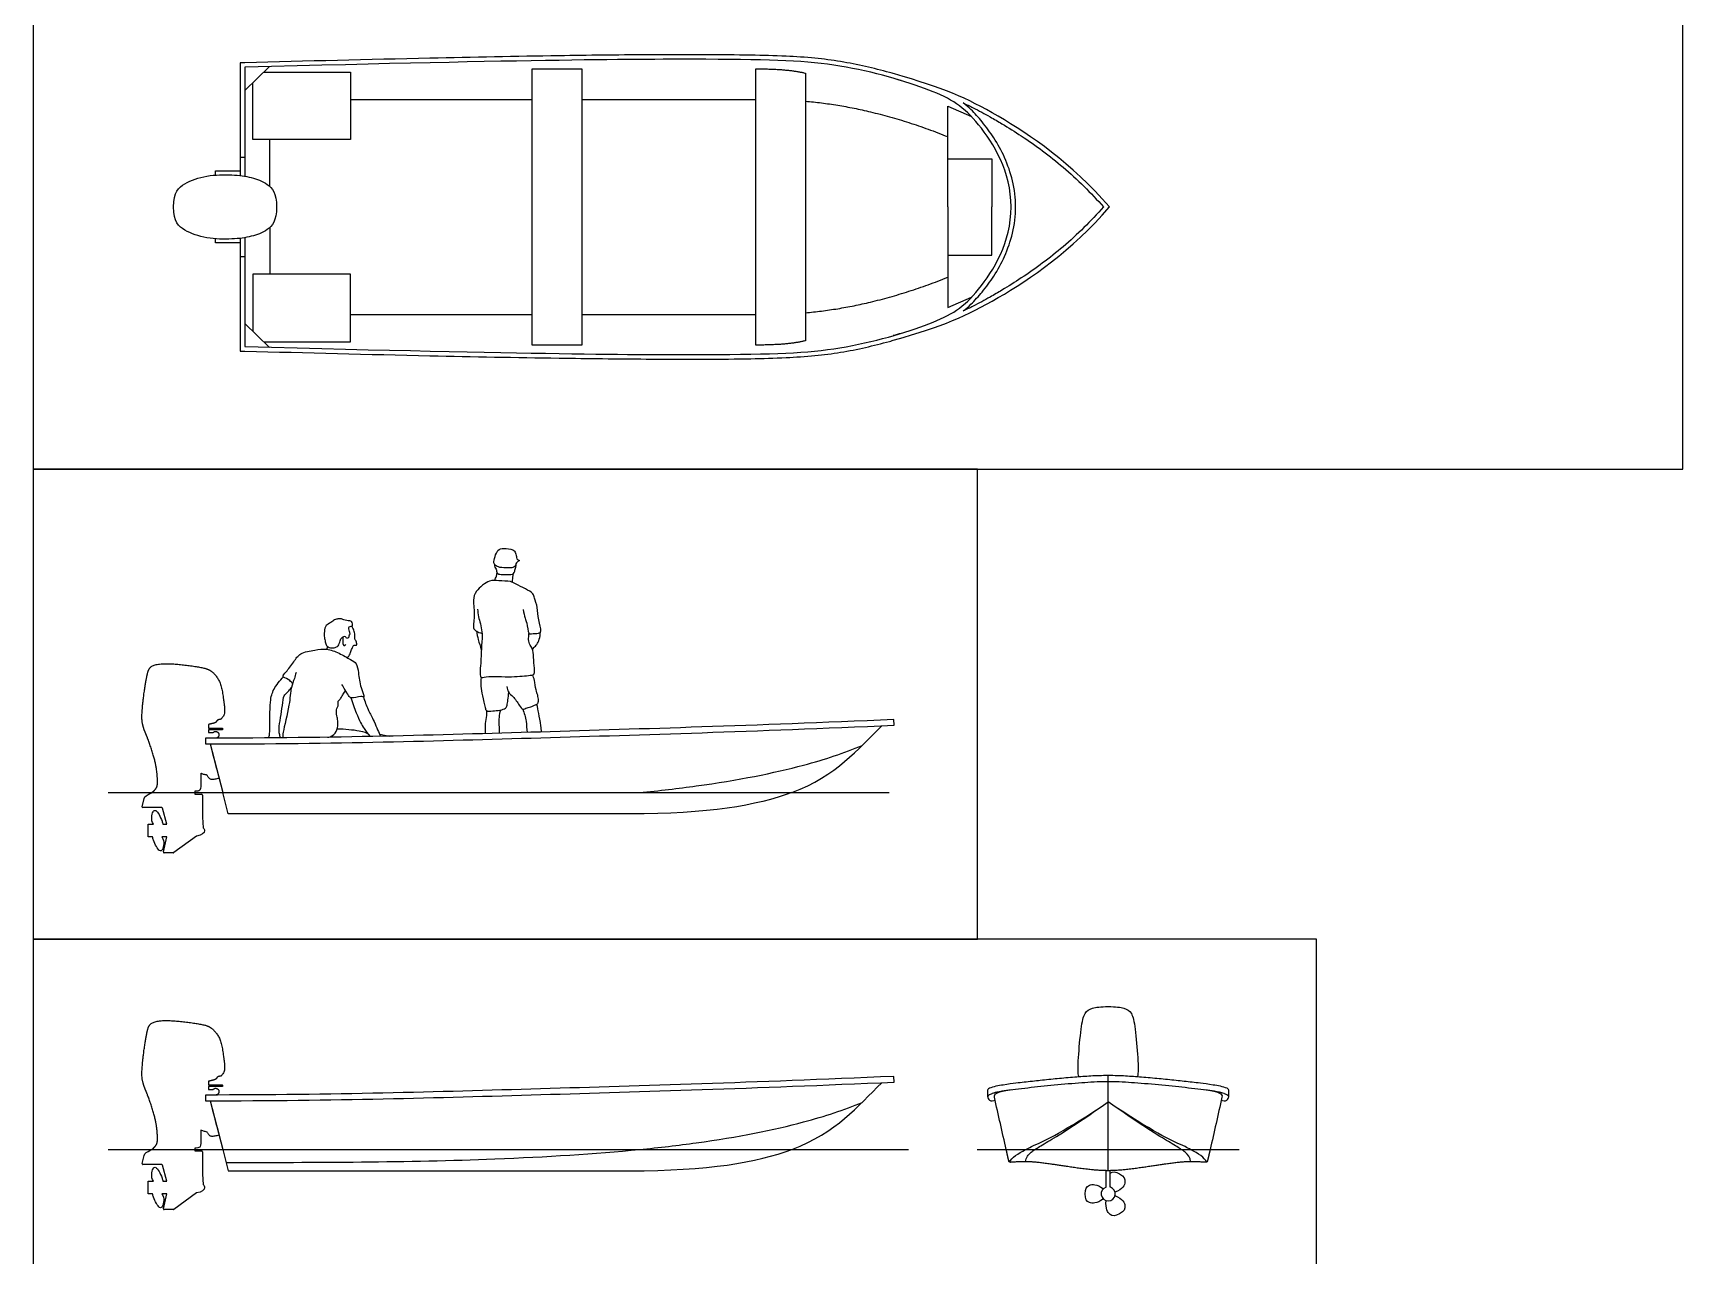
# Model space of a CAD drawing. Header units: millimetres. Extents: x 0 to 107, y 0 to 29.
# Drawn here: x 29.14 to 40.11, y 12.75 to 20.89 of the extents above; entities that cross this region are included whole.
import ezdxf

# ---------------------------------------------------------------- set-up
doc = ezdxf.new("R2010")
doc.units = ezdxf.units.MM
for name, color, linetype, true_color in [('AG-DETAIL', 7, 'Continuous', 0x66ffff), ('AG-DETAIL-DIAGRAM', 7, 'Continuous', 0xcc66ff), ('AG-DIAGRAM', 7, 'Continuous', 0xfecc66), ('AG-PEOPLE', 7, 'Continuous', 0xfc6666), ('AG-TRANSPORT', 7, 'Continuous', 0x66ccff), ('X-VPRT', 6, 'Continuous', 0xff00ff)]:
    doc.layers.add(name, color=color, linetype=linetype, true_color=true_color)

msp = doc.modelspace()

# ---------------------------------------------------------------- linework, layer by layer
at = {"layer": 'AG-DETAIL'}
for points in [[(36.275, 13.322), (36.275, 13.212)], [(36.304, 13.212), (36.304, 13.322)]]:
    msp.add_lwpolyline(points, dxfattribs=at)
for start, end in [(108.3606, 270), (270, 71.6394)]:
    msp.add_arc((36.29, 13.168), 0.0468, start, end, dxfattribs=at)
for points in [[(36.096, 13.945), (36.087, 13.971), (36.09, 14.059), (36.109, 14.284), (36.132, 14.378), (36.178, 14.404), (36.239, 14.413), (36.29, 14.413)], [(36.29, 14.413), (36.34, 14.413), (36.402, 14.404), (36.448, 14.378), (36.47, 14.284), (36.489, 14.059), (36.492, 13.971), (36.483, 13.945)], [(36.304, 13.306), (36.32, 13.317), (36.338, 13.317), (36.366, 13.301)], [(36.366, 13.301), (36.396, 13.283), (36.412, 13.251), (36.386, 13.201), (36.335, 13.178)], [(36.136, 13.168), (36.136, 13.202), (36.156, 13.232), (36.213, 13.234), (36.258, 13.202)], [(36.258, 13.134), (36.213, 13.102), (36.156, 13.103), (36.136, 13.133), (36.136, 13.168)], [(36.366, 13.035), (36.336, 13.018), (36.301, 13.02), (36.271, 13.068), (36.276, 13.123)], [(36.335, 13.157), (36.386, 13.134), (36.412, 13.084), (36.396, 13.052), (36.366, 13.035)]]:
    msp.add_open_spline(points, degree=3, dxfattribs=at)
at = {"layer": 'AG-DETAIL-DIAGRAM'}
for p, q in [((30.216, 15.836), (30.216, 15.826)), ((30.216, 15.826), (30.261, 15.826)), ((30.267, 15.82), (30.267, 15.672)), ((29.866, 15.742), (29.878, 15.796)), ((29.996, 15.736), (29.871, 15.736)), ((30.029, 15.626), (30.001, 15.732)), ((33.11, 15.694), (30.438, 15.694)), ((29.905, 15.541), (29.905, 15.626)), ((29.905, 15.626), (29.941, 15.626)), ((30.004, 15.626), (30.029, 15.626)), ((30.267, 15.672), (30.272, 15.602)), ((29.934, 15.541), (29.905, 15.541)), ((30.029, 15.541), (29.997, 15.541)), ((30.007, 15.442), (30.029, 15.541)), ((30.228, 15.547), (30.077, 15.437)), ((30.074, 15.436), (30.012, 15.436))]:
    msp.add_line(p, q, dxfattribs=at)
for points in [[(31.252, 20.445), (32.46, 20.445)], [(32.79, 20.445), (33.946, 20.445)], [(30.714, 19.867), (30.714, 20.178)], [(30.714, 19.594), (30.714, 19.283)], [(31.252, 19.016), (32.46, 19.016)], [(32.79, 19.016), (33.946, 19.016)]]:
    msp.add_lwpolyline(points, dxfattribs=at)
for centre, radius, start, end in [((30.261, 15.82), 0.00606, 360, 90), ((29.871, 15.741), 0.00525, 167.1612, 270), ((29.996, 15.73), 0.00525, 14.7919, 90), ((30.012, 15.441), 0.00525, 167.2554, 270), ((30.074, 15.441), 0.00525, 270, 306.0145)]:
    msp.add_arc(centre, radius, start, end, dxfattribs=at)
for points, degree in [([(34.276, 20.434), (34.734, 20.394), (35.223, 20.198)], 2), ([(34.276, 19.027), (34.734, 19.067), (35.223, 19.263)], 2), ([(30.438, 15.694), (30.426, 15.741), (30.414, 15.789), (30.401, 15.836)], 3), ([(34.185, 15.836), (33.956, 15.75), (33.628, 15.694), (33.11, 15.694)], 3)]:
    msp.add_open_spline(points, degree=degree, dxfattribs=at)
for points, knots in [([(29.878, 15.796), (29.882, 15.813), (29.906, 15.822), (29.925, 15.834), (29.929, 15.836)], [-8.7893544, -8.7893544, -8.7893544, -8.7893544, -8.4544346, -8.3649041, -8.3649041, -8.3649041, -8.3649041]), ([(29.941, 15.626), (29.93, 15.641), (29.927, 15.671), (29.936, 15.714), (29.956, 15.723), (29.978, 15.693), (29.996, 15.653), (30.002, 15.632), (30.004, 15.626)], [-10.8699459, -10.8699459, -10.8699459, -10.8699459, -10.7098752, -10.5498044, -10.3897336, -10.2296628, -10.069592, -9.9900628, -9.9900628, -9.9900628, -9.9900628]), ([(30.272, 15.602), (30.278, 15.597), (30.28, 15.591), (30.28, 15.583), (30.28, 15.566), (30.264, 15.553), (30.228, 15.547)], [-14.247075, -14.247075, -14.247075, -14.247075, -14.0943804, -14.0943804, -14.0943804, -13.7215251, -13.7215251, -13.7215251, -13.7215251]), ([(29.997, 15.541), (30.008, 15.526), (30.011, 15.496), (30.002, 15.452), (29.982, 15.444), (29.96, 15.474), (29.942, 15.513), (29.936, 15.534), (29.934, 15.541)], [-12.294621, -12.294621, -12.294621, -12.294621, -12.1345502, -11.9744795, -11.8144087, -11.6543379, -11.4942671, -11.4147378, -11.4147378, -11.4147378, -11.4147378])]:
    msp.add_open_spline(points, degree=3, knots=knots, dxfattribs=at)
at = {"layer": 'AG-DIAGRAM'}
msp.add_line((29.64, 15.836), (34.834, 15.836), dxfattribs=at)
for points in [[(29.64, 13.463), (34.962, 13.463)], [(35.418, 13.463), (37.161, 13.463)]]:
    msp.add_lwpolyline(points, dxfattribs=at)
at = {"layer": 'AG-PEOPLE'}
msp.add_line((31.445, 16.224), (31.509, 16.212), dxfattribs=at)
for points, knots in [([(32.205, 17.364), (32.206, 17.356), (32.213, 17.345), (32.246, 17.331), (32.296, 17.33), (32.348, 17.329), (32.353, 17.374), (32.384, 17.378), (32.358, 17.384), (32.355, 17.401), (32.351, 17.43), (32.334, 17.458), (32.269, 17.46), (32.225, 17.458), (32.204, 17.384), (32.205, 17.364)], [0, 0, 0, 0, 0.241559, 0.611579, 1.051858, 1.507111, 1.775729, 2.019736, 2.246498, 2.446178, 2.773131, 3.111273, 3.583344, 3.974186, 4.530977, 4.530977, 4.530977, 4.530977]), ([(32.209, 17.352), (32.209, 17.347), (32.21, 17.334), (32.224, 17.324), (32.22, 17.292), (32.253, 17.286), (32.275, 17.285), (32.298, 17.288), (32.317, 17.285), (32.337, 17.292), (32.343, 17.307), (32.35, 17.335), (32.352, 17.343), (32.353, 17.35), (32.353, 17.36)], [0.049224, 0.049224, 0.049224, 0.049224, 0.268462, 0.515244, 0.826907, 1.14902, 1.44606, 1.737142, 2.050955, 2.326263, 2.558245, 2.814758, 3.004711, 3.13395, 3.13395, 3.13395, 3.13395]), ([(32.4, 17.054), (32.403, 17.034), (32.411, 16.993), (32.425, 16.969), (32.432, 16.886), (32.456, 16.895), (32.501, 16.893), (32.527, 16.91), (32.496, 16.989), (32.498, 17.063), (32.475, 17.129), (32.468, 17.161), (32.413, 17.193), (32.353, 17.221), (32.316, 17.244), (32.234, 17.242), (32.175, 17.255), (32.081, 17.178), (32.063, 17.115), (32.081, 17.013), (32.061, 16.923), (32.091, 16.909), (32.109, 16.898), (32.126, 16.895)], [0, 0, 0, 0, 0.467225, 0.824419, 1.336053, 1.58826, 1.998301, 2.286008, 2.8162, 3.367194, 3.861208, 4.197145, 4.670209, 5.174064, 5.573233, 6.108188, 6.584126, 7.222834, 7.710177, 8.338125, 8.895876, 9.200349, 9.545444, 9.545444, 9.545444, 9.545444]), ([(32.208, 17.247), (32.211, 17.252), (32.217, 17.263), (32.222, 17.273), (32.225, 17.289), (32.226, 17.297)], [0, 0, 0, 0, 0.2610208, 0.551093, 0.8518544, 0.8518544, 0.8518544, 0.8518544]), ([(32.328, 17.235), (32.328, 17.239), (32.33, 17.255), (32.331, 17.275), (32.335, 17.293)], [0.0921802, 0.0921802, 0.0921802, 0.0921802, 0.3286106, 0.9680229, 0.9680229, 0.9680229, 0.9680229]), ([(32.096, 17.055), (32.098, 17.039), (32.1, 17.004), (32.133, 16.904), (32.12, 16.807), (32.121, 16.724), (32.106, 16.589), (32.146, 16.613), (32.306, 16.602), (32.427, 16.614), (32.475, 16.619), (32.476, 16.652), (32.468, 16.718), (32.467, 16.78), (32.451, 16.809), (32.432, 16.842), (32.437, 16.879), (32.438, 16.89), (32.438, 16.895)], [0, 0, 0, 0, 0.431624, 1.048807, 1.644596, 2.244675, 2.883663, 3.17137, 3.949317, 4.652433, 5.020642, 5.327085, 5.835558, 6.314617, 6.659167, 7.032618, 7.394918, 7.636849, 7.636849, 7.636849, 7.636849]), ([(31.224, 16.863), (31.242, 16.865), (31.24, 16.879), (31.251, 16.892), (31.242, 16.908), (31.241, 16.925), (31.239, 16.942), (31.255, 16.942), (31.263, 16.942), (31.265, 16.951), (31.263, 16.969), (31.254, 16.979), (31.236, 16.977), (31.199, 16.988), (31.192, 16.992), (31.167, 16.992), (31.159, 16.988), (31.142, 16.986), (31.121, 16.966), (31.087, 16.948), (31.08, 16.929), (31.074, 16.883), (31.081, 16.854), (31.084, 16.825), (31.099, 16.802), (31.137, 16.794), (31.158, 16.807), (31.173, 16.81), (31.181, 16.846), (31.186, 16.859), (31.197, 16.869), (31.203, 16.872)], [0, 0, 0, 0, 0.248493, 0.484627, 0.726171, 0.98036, 1.200137, 1.413632, 1.577117, 1.739694, 1.994182, 2.197549, 2.454254, 2.819717, 3.00908, 3.294187, 3.479771, 3.711344, 4.036623, 4.400539, 4.666355, 5.069267, 5.4023, 5.720872, 6.023155, 6.384646, 6.673849, 6.89002, 7.238298, 7.472542, 7.745317, 7.745317, 7.745317, 7.745317]), ([(31.221, 16.738), (31.226, 16.737), (31.238, 16.736), (31.249, 16.76), (31.255, 16.787), (31.266, 16.8), (31.268, 16.809), (31.274, 16.819), (31.29, 16.813), (31.295, 16.822), (31.289, 16.843), (31.277, 16.86), (31.28, 16.878), (31.282, 16.893), (31.27, 16.924), (31.264, 16.936), (31.261, 16.943)], [0, 0, 0, 0, 0.222704, 0.500272, 0.809828, 1.040285, 1.206632, 1.384005, 1.601396, 1.752468, 2.015394, 2.272269, 2.502118, 2.726128, 3.053923, 3.316897, 3.316897, 3.316897, 3.316897]), ([(32.088, 16.91), (32.092, 16.891), (32.1, 16.853), (32.114, 16.809), (32.121, 16.787)], [0, 0, 0, 0, 0.4647569, 0.9701348, 0.9701348, 0.9701348, 0.9701348]), ([(32.46, 16.791), (32.464, 16.794), (32.471, 16.8), (32.493, 16.822), (32.508, 16.855), (32.514, 16.887), (32.514, 16.903)], [0, 0, 0, 0, 0.234622, 0.561659, 0.93329, 1.356259, 1.356259, 1.356259, 1.356259]), ([(30.866, 16.561), (30.86, 16.568), (30.851, 16.582), (30.806, 16.603), (30.798, 16.612), (30.827, 16.641), (30.875, 16.707), (30.914, 16.768), (31.015, 16.784), (31.093, 16.796), (31.175, 16.765), (31.249, 16.722), (31.295, 16.698), (31.305, 16.628), (31.313, 16.542), (31.351, 16.463), (31.316, 16.482), (31.255, 16.456), (31.238, 16.483), (31.214, 16.52), (31.201, 16.543), (31.194, 16.554)], [0, 0, 0, 0, 0.297278, 0.695209, 0.853672, 1.190076, 1.720461, 2.198568, 2.758635, 3.268771, 3.800792, 4.335059, 4.725124, 5.1812, 5.751566, 6.207594, 6.466967, 6.918261, 7.203802, 7.585664, 7.950539, 7.950539, 7.950539, 7.950539]), ([(31.093, 16.789), (31.095, 16.793), (31.098, 16.8), (31.098, 16.805), (31.098, 16.808)], [0, 0, 0, 0, 0.1967017, 0.3526886, 0.3526886, 0.3526886, 0.3526886]), ([(31.224, 16.863), (31.223, 16.867), (31.221, 16.874), (31.198, 16.876), (31.201, 16.849), (31.199, 16.809), (31.216, 16.815), (31.221, 16.823)], [0, 0, 0, 0, 0.205717, 0.456023, 0.770151, 1.142888, 1.37579, 1.37579, 1.37579, 1.37579]), ([(30.707, 16.2), (30.71, 16.208), (30.713, 16.227), (30.715, 16.261), (30.713, 16.444), (30.736, 16.522), (30.78, 16.582), (30.806, 16.605)], [0, 0, 0, 0, 0.286631, 0.627654, 1.391142, 1.933554, 2.513795, 2.513795, 2.513795, 2.513795]), ([(30.889, 16.634), (30.885, 16.621), (30.879, 16.593), (30.851, 16.53), (30.849, 16.42), (30.8, 16.24), (30.801, 16.213), (30.799, 16.201)], [0, 0, 0, 0, 0.369557, 0.82486, 1.448948, 2.221067, 2.575935, 2.575935, 2.575935, 2.575935]), ([(32.12, 16.601), (32.117, 16.583), (32.115, 16.543), (32.128, 16.481), (32.145, 16.405), (32.153, 16.376), (32.198, 16.378), (32.288, 16.389), (32.292, 16.418), (32.299, 16.453), (32.302, 16.486), (32.303, 16.503)], [0, 0, 0, 0, 0.459871, 0.955491, 1.494773, 1.794445, 2.186701, 2.752458, 3.041657, 3.407709, 3.843384, 3.843384, 3.843384, 3.843384]), ([(32.29, 16.541), (32.292, 16.528), (32.3, 16.5), (32.334, 16.477), (32.373, 16.42), (32.394, 16.384), (32.425, 16.402), (32.457, 16.406), (32.474, 16.418), (32.499, 16.426), (32.502, 16.45), (32.497, 16.485), (32.482, 16.519), (32.477, 16.584), (32.467, 16.607), (32.462, 16.62)], [0, 0, 0, 0, 0.387349, 0.77329, 1.287666, 1.643845, 1.975233, 2.324865, 2.59842, 2.895317, 3.173442, 3.532856, 3.912156, 4.395211, 4.778126, 4.778126, 4.778126, 4.778126]), ([(30.786, 16.2), (30.783, 16.209), (30.778, 16.228), (30.772, 16.264), (30.801, 16.414), (30.802, 16.481), (30.836, 16.504), (30.85, 16.524), (30.858, 16.534)], [0, 0, 0, 0, 0.296018, 0.642921, 1.353375, 1.818372, 2.15829, 2.509006, 2.509006, 2.509006, 2.509006]), ([(31.097, 16.204), (31.109, 16.205), (31.135, 16.211), (31.165, 16.252), (31.169, 16.304), (31.163, 16.338), (31.157, 16.357), (31.156, 16.397), (31.174, 16.411), (31.165, 16.445), (31.18, 16.453), (31.191, 16.47), (31.202, 16.492), (31.213, 16.507), (31.218, 16.514)], [0, 0, 0, 0, 0.345557, 0.741536, 1.154801, 1.483916, 1.744051, 2.09458, 2.354548, 2.6658, 2.877543, 3.133702, 3.421229, 3.719764, 3.719764, 3.719764, 3.719764]), ([(31.254, 16.467), (31.264, 16.433), (31.288, 16.368), (31.317, 16.302), (31.34, 16.261), (31.367, 16.225), (31.382, 16.209)], [0, 0, 0, 0, 0.591554, 1.072528, 1.462648, 1.929107, 1.929107, 1.929107, 1.929107]), ([(31.337, 16.472), (31.346, 16.444), (31.366, 16.386), (31.402, 16.328), (31.443, 16.223), (31.45, 16.215), (31.452, 16.211)], [0, 0, 0, 0, 0.537613, 1.039453, 1.629089, 1.854331, 1.854331, 1.854331, 1.854331]), ([(32.157, 16.382), (32.156, 16.367), (32.154, 16.335), (32.145, 16.288), (32.146, 16.245), (32.146, 16.228)], [0, 0, 0, 0, 0.409325, 0.875411, 1.207502, 1.207502, 1.207502, 1.207502]), ([(32.241, 16.231), (32.241, 16.25), (32.241, 16.292), (32.239, 16.336), (32.246, 16.37), (32.25, 16.386)], [1.179843, 1.179843, 1.179843, 1.179843, 1.543205, 1.983368, 2.411554, 2.411554, 2.411554, 2.411554]), ([(32.397, 16.392), (32.406, 16.365), (32.421, 16.318), (32.423, 16.259), (32.426, 16.237)], [0, 0, 0, 0, 0.559399, 1.025891, 1.025891, 1.025891, 1.025891]), ([(32.522, 16.239), (32.521, 16.253), (32.515, 16.299), (32.503, 16.362), (32.495, 16.404), (32.491, 16.425)], [0.931598, 0.931598, 0.931598, 0.931598, 1.165373, 1.72748, 2.211816, 2.211816, 2.211816, 2.211816]), ([(31.163, 16.261), (31.189, 16.26), (31.238, 16.257), (31.308, 16.249), (31.336, 16.241), (31.364, 16.23)], [0, 0, 0, 0, 0.503224, 0.977999, 1.35264, 1.35264, 1.35264, 1.35264])]:
    msp.add_open_spline(points, degree=3, knots=knots, dxfattribs=at)
at = {"layer": 'AG-TRANSPORT'}
for p, q in [((33.946, 19.731), (33.946, 20.649)), ((34.276, 20.62), (34.276, 19.731)), ((33.946, 18.812), (33.946, 19.731)), ((34.276, 19.731), (34.276, 18.841)), ((34.867, 16.284), (34.865, 16.322)), ((30.286, 16.198), (30.286, 16.16)), ((30.317, 16.16), (30.401, 15.836)), ((30.216, 15.845), (30.216, 15.836)), ((34.867, 13.911), (34.865, 13.949)), ((30.286, 13.825), (30.286, 13.787)), ((30.317, 13.787), (30.401, 13.463)), ((29.866, 13.369), (29.878, 13.423)), ((30.216, 13.472), (30.216, 13.463)), ((30.216, 13.463), (30.216, 13.453)), ((30.216, 13.453), (30.261, 13.453)), ((30.267, 13.447), (30.267, 13.299)), ((29.996, 13.363), (29.871, 13.363)), ((30.029, 13.253), (30.001, 13.359)), ((30.267, 13.299), (30.272, 13.229)), ((29.905, 13.168), (29.905, 13.253)), ((29.905, 13.253), (29.941, 13.253)), ((29.934, 13.168), (29.905, 13.168)), ((30.029, 13.168), (29.997, 13.168)), ((30.004, 13.253), (30.029, 13.253)), ((30.007, 13.069), (30.029, 13.168)), ((30.228, 13.174), (30.077, 13.064)), ((30.074, 13.063), (30.012, 13.063))]:
    msp.add_line(p, q, dxfattribs=at)
for points in [[(30.548, 20.69), (30.518, 20.689), (30.518, 19.939)], [(30.549, 20.505), (30.712, 20.664)], [(30.549, 20.66), (30.549, 19.934)], [(30.674, 20.627), (31.252, 20.627), (31.252, 20.178), (30.602, 20.178), (30.602, 20.557)], [(35.223, 19.731), (35.223, 20.4), (35.381, 20.331)], [(30.353, 19.942), (30.353, 19.971), (30.518, 19.971), (30.518, 19.939)], [(30.518, 20.062), (30.549, 20.062)], [(35.223, 20.051), (35.517, 20.051), (35.517, 19.731)], [(35.223, 19.731), (35.223, 19.062), (35.381, 19.13)], [(35.223, 19.411), (35.517, 19.411), (35.517, 19.731)], [(30.518, 19.522), (30.518, 19.491), (30.353, 19.491), (30.353, 19.519)], [(30.518, 19.522), (30.518, 18.772), (30.548, 18.772)], [(30.549, 19.527), (30.549, 18.802)], [(30.518, 19.4), (30.549, 19.4)], [(30.674, 18.834), (31.252, 18.834), (31.252, 19.283), (30.602, 19.283), (30.602, 18.904)], [(30.549, 18.956), (30.712, 18.797)], [(36.29, 13.463), (36.29, 13.954)], [(36.29, 13.322), (36.29, 13.463)]]:
    msp.add_lwpolyline(points, dxfattribs=at)
msp.add_lwpolyline([(32.46, 20.649), (32.79, 20.649), (32.79, 19.731), (32.79, 18.812), (32.46, 18.812), (32.46, 19.731)], close=True, dxfattribs=at)
for centre, radius, start, end in [((30.261, 13.447), 0.00606, 360, 90), ((29.871, 13.368), 0.00525, 167.1612, 270), ((29.996, 13.357), 0.00525, 14.7919, 90), ((30.012, 13.068), 0.00525, 167.2554, 270), ((30.074, 13.068), 0.00525, 270, 306.0145)]:
    msp.add_arc(centre, radius, start, end, dxfattribs=at)
for points, knots in [([(34.868, 20.615), (34.858, 20.619), (34.794, 20.636), (34.675, 20.666), (34.51, 20.699), (34.333, 20.722), (34.134, 20.735), (33.892, 20.741), (33.582, 20.743), (33.157, 20.743), (32.545, 20.735), (31.655, 20.718), (30.958, 20.7), (30.548, 20.69)], [30.791519, 30.791519, 30.791519, 30.791519, 30.91161, 31.491197, 32.088364, 32.696716, 33.376504, 34.205106, 35.260465, 36.664246, 38.712311, 41.74357, 46.096971, 46.096971, 46.096971, 46.096971]), ([(35.644, 19.731), (35.644, 19.965), (35.41, 20.347), (35.167, 20.501), (34.506, 20.696), (33.845, 20.718), (32.483, 20.71), (30.549, 20.66)], [23.108257, 23.108257, 23.108257, 23.108257, 27.073619, 31.038983, 35.004346, 38.96971, 42.935073, 42.935073, 42.935073, 42.935073]), ([(36.298, 19.731), (36.045, 20.025), (35.499, 20.393), (35.191, 20.523), (34.868, 20.615)], [24.733342, 24.733342, 24.733342, 24.733342, 27.762431, 30.791519, 30.791519, 30.791519, 30.791519]), ([(35.325, 20.423), (35.347, 20.412), (35.408, 20.383), (35.494, 20.336), (35.601, 20.274), (35.768, 20.169), (36.002, 19.995), (36.175, 19.825), (36.258, 19.731)], [-4.225388, -4.225388, -4.225388, -4.225388, -3.959798, -3.511245, -3.186307, -2.651428, -1.424842, -0.092702, -0.092702, -0.092702, -0.092702]), ([(35.674, 19.731), (35.674, 19.789), (35.66, 19.902), (35.606, 20.057), (35.535, 20.187), (35.457, 20.292), (35.388, 20.37), (35.343, 20.409), (35.325, 20.423)], [6.8649, 6.8649, 6.8649, 6.8649, 7.486752, 8.063046, 8.591626, 9.056258, 9.447637, 9.689817, 9.689817, 9.689817, 9.689817]), ([(30.549, 18.802), (32.483, 18.751), (33.845, 18.744), (34.506, 18.765), (35.167, 18.96), (35.41, 19.114), (35.644, 19.496), (35.644, 19.731)], [3.281441, 3.281441, 3.281441, 3.281441, 7.246804, 11.212168, 15.177531, 19.142894, 23.108257, 23.108257, 23.108257, 23.108257]), ([(34.868, 18.846), (35.191, 18.938), (35.499, 19.068), (36.045, 19.436), (36.298, 19.731)], [18.675164, 18.675164, 18.675164, 18.675164, 21.704253, 24.733342, 24.733342, 24.733342, 24.733342]), ([(36.258, 19.731), (36.175, 19.636), (36.002, 19.466), (35.768, 19.292), (35.601, 19.187), (35.494, 19.125), (35.408, 19.078), (35.347, 19.049), (35.325, 19.039)], [-0.092702, -0.092702, -0.092702, -0.092702, 1.239438, 2.466024, 3.000903, 3.325841, 3.774394, 4.039984, 4.039984, 4.039984, 4.039984]), ([(35.325, 19.039), (35.343, 19.052), (35.388, 19.092), (35.457, 19.169), (35.535, 19.274), (35.606, 19.404), (35.66, 19.559), (35.674, 19.672), (35.674, 19.731)], [4.039984, 4.039984, 4.039984, 4.039984, 4.282164, 4.673543, 5.138175, 5.666754, 6.243048, 6.8649, 6.8649, 6.8649, 6.8649]), ([(30.548, 18.772), (30.958, 18.761), (31.655, 18.743), (32.545, 18.726), (33.157, 18.719), (33.582, 18.718), (33.892, 18.72), (34.134, 18.727), (34.333, 18.74), (34.51, 18.762), (34.675, 18.795), (34.794, 18.825), (34.858, 18.843), (34.868, 18.846)], [3.369712, 3.369712, 3.369712, 3.369712, 7.723114, 10.754373, 12.802438, 14.206218, 15.261578, 16.090179, 16.769968, 17.378319, 17.975487, 18.555074, 18.675164, 18.675164, 18.675164, 18.675164]), ([(30.289, 16.16), (30.303, 16.16), (30.31, 16.16), (30.317, 16.16), (30.341, 16.069), (30.359, 16), (30.377, 15.931), (30.366, 15.928), (30.342, 15.923), (30.319, 15.922), (30.308, 15.934), (30.297, 15.954), (30.285, 15.954), (30.271, 15.957), (30.257, 15.964), (30.255, 15.965), (30.255, 15.941), (30.255, 15.917), (30.255, 15.893), (30.255, 15.866), (30.255, 15.847), (30.229, 15.846), (30.216, 15.845)], [-17.277623, -17.277623, -17.277623, -17.277623, -17.207293, -17.207293, -17.207293, -16.411878, -16.411878, -16.411878, -16.365315, -16.288228, -16.164578, -16.040928, -15.917278, -15.793628, -15.776169, -15.776169, -15.776169, -15.510594, -15.510594, -15.510594, -15.399146, -15.287697, -15.287697, -15.287697, -15.287697]), ([(33.172, 15.836), (33.305, 15.849), (33.731, 15.899), (34.236, 16), (34.533, 16.099), (34.653, 16.149)], [3.872224, 3.872224, 3.872224, 3.872224, 4.530598, 6.087754, 7.218596, 7.218596, 7.218596, 7.218596]), ([(36.29, 13.954), (36.248, 13.954), (36.175, 13.952), (36.064, 13.943), (35.952, 13.934), (35.841, 13.922), (35.737, 13.91), (35.647, 13.901), (35.524, 13.881), (35.5, 13.87), (35.491, 13.865), (35.487, 13.859), (35.487, 13.853), (35.487, 13.842), (35.487, 13.83), (35.489, 13.812), (35.489, 13.809), (35.496, 13.783), (35.526, 13.786), (35.538, 13.791)], [-6.333868, -6.333868, -6.333868, -6.333868, -5.97169, -5.619951, -5.237529, -4.865966, -4.518849, -4.210586, -4.076874, -4.076874, -4.076874, -3.997863, -3.997863, -3.997863, -3.886593, -3.886593, -3.886593, -3.564234, -3.219158, -3.219158, -3.219158, -3.219158]), ([(37.042, 13.791), (37.053, 13.786), (37.083, 13.783), (37.091, 13.809), (37.091, 13.812), (37.092, 13.83), (37.092, 13.842), (37.092, 13.853), (37.092, 13.859), (37.088, 13.865), (37.08, 13.87), (37.056, 13.881), (36.932, 13.901), (36.842, 13.91), (36.739, 13.922), (36.627, 13.934), (36.515, 13.943), (36.404, 13.952), (36.332, 13.954), (36.29, 13.954)], [-9.448579, -9.448579, -9.448579, -9.448579, -9.103503, -8.781144, -8.781144, -8.781144, -8.669874, -8.669874, -8.669874, -8.590863, -8.590863, -8.590863, -8.457151, -8.148888, -7.801771, -7.430208, -7.047786, -6.696047, -6.333868, -6.333868, -6.333868, -6.333868]), ([(35.501, 13.828), (35.51, 13.833), (35.526, 13.839), (35.539, 13.843), (35.561, 13.848), (35.59, 13.853), (35.623, 13.858), (35.646, 13.861)], [0.0790106, 0.0790106, 0.0790106, 0.0790106, 0.107491, 0.1494826, 0.2223114, 0.3326725, 0.5429902, 0.5429902, 0.5429902, 0.5429902]), ([(35.612, 13.463), (35.586, 13.577), (35.56, 13.692), (35.533, 13.81), (35.53, 13.825), (35.546, 13.837), (35.588, 13.855), (35.755, 13.874), (35.928, 13.893), (36.12, 13.909), (36.218, 13.915), (36.29, 13.916)], [2.46342, 2.46342, 2.46342, 2.46342, 3.614053, 3.614053, 3.614053, 4.043606, 4.47316, 4.902713, 5.332266, 5.76182, 6.180152, 6.180152, 6.180152, 6.180152]), ([(36.29, 13.916), (36.362, 13.915), (36.459, 13.909), (36.651, 13.893), (36.824, 13.874), (36.991, 13.855), (37.034, 13.837), (37.05, 13.825), (37.046, 13.81), (37.02, 13.692), (36.994, 13.577), (36.968, 13.463)], [6.180152, 6.180152, 6.180152, 6.180152, 6.598484, 7.028038, 7.457591, 7.887145, 8.316698, 8.746251, 8.746251, 8.746251, 9.896884, 9.896884, 9.896884, 9.896884]), ([(36.933, 13.861), (36.957, 13.858), (36.989, 13.853), (37.018, 13.848), (37.04, 13.843), (37.053, 13.839), (37.07, 13.833), (37.078, 13.828)], [2.0922605, 2.0922605, 2.0922605, 2.0922605, 2.3025782, 2.4129393, 2.4857682, 2.5277598, 2.5562402, 2.5562402, 2.5562402, 2.5562402]), ([(30.289, 13.787), (30.303, 13.787), (30.31, 13.787), (30.317, 13.787), (30.341, 13.696), (30.359, 13.627), (30.377, 13.558), (30.366, 13.555), (30.342, 13.55), (30.319, 13.549), (30.308, 13.561), (30.297, 13.581), (30.285, 13.581), (30.271, 13.584), (30.257, 13.591), (30.255, 13.591), (30.255, 13.568), (30.255, 13.544), (30.255, 13.52), (30.255, 13.493), (30.255, 13.474), (30.229, 13.473), (30.216, 13.472)], [-17.277623, -17.277623, -17.277623, -17.277623, -17.207293, -17.207293, -17.207293, -16.411878, -16.411878, -16.411878, -16.365315, -16.288228, -16.164578, -16.040928, -15.917278, -15.793628, -15.776169, -15.776169, -15.776169, -15.510594, -15.510594, -15.510594, -15.399146, -15.287697, -15.287697, -15.287697, -15.287697]), ([(33.172, 13.463), (33.305, 13.476), (33.731, 13.526), (34.236, 13.627), (34.533, 13.726), (34.653, 13.776)], [3.872224, 3.872224, 3.872224, 3.872224, 4.530598, 6.087754, 7.218596, 7.218596, 7.218596, 7.218596]), ([(35.741, 13.463), (35.753, 13.469), (35.837, 13.511), (35.958, 13.559), (36.237, 13.743)], [0.894129, 0.894129, 0.894129, 0.894129, 1.084361, 2.168722, 2.168722, 2.168722, 2.168722]), ([(35.803, 13.463), (35.82, 13.474), (35.878, 13.51), (36.029, 13.597), (36.29, 13.78)], [1.048716, 1.048716, 1.048716, 1.048716, 1.512096, 2.268144, 2.268144, 2.268144, 2.268144]), ([(36.776, 13.463), (36.76, 13.474), (36.701, 13.51), (36.551, 13.597), (36.29, 13.78)], [1.048716, 1.048716, 1.048716, 1.048716, 1.512096, 2.268144, 2.268144, 2.268144, 2.268144]), ([(36.838, 13.463), (36.827, 13.469), (36.742, 13.511), (36.621, 13.559), (36.343, 13.743)], [0.894129, 0.894129, 0.894129, 0.894129, 1.084361, 2.168722, 2.168722, 2.168722, 2.168722]), ([(29.878, 13.423), (29.882, 13.44), (29.906, 13.449), (29.925, 13.461), (29.929, 13.463)], [-8.7893544, -8.7893544, -8.7893544, -8.7893544, -8.4544346, -8.3649041, -8.3649041, -8.3649041, -8.3649041]), ([(30.401, 13.463), (30.414, 13.416), (30.426, 13.368), (30.438, 13.321), (31.298, 13.321), (32.159, 13.321), (33.11, 13.321), (33.628, 13.321), (33.956, 13.377), (34.185, 13.463)], [1.097424, 1.097424, 1.097424, 1.097424, 1.579506, 1.579506, 1.579506, 10.046842, 10.046842, 10.046842, 12.94107, 12.94107, 12.94107, 12.94107]), ([(30.422, 13.377), (31.017, 13.377), (32.009, 13.378), (32.878, 13.435), (33.172, 13.463)], [0, 0, 0, 0, 2.422605, 3.872224, 3.872224, 3.872224, 3.872224]), ([(35.741, 13.382), (35.742, 13.411), (35.765, 13.435), (35.793, 13.456), (35.803, 13.463)], [0, 0, 0, 0, 0.756048, 1.048716, 1.048716, 1.048716, 1.048716]), ([(36.838, 13.382), (36.837, 13.411), (36.815, 13.435), (36.786, 13.456), (36.776, 13.463)], [0, 0, 0, 0, 0.756048, 1.048716, 1.048716, 1.048716, 1.048716]), ([(29.941, 13.253), (29.93, 13.268), (29.927, 13.298), (29.936, 13.341), (29.956, 13.35), (29.978, 13.32), (29.996, 13.28), (30.002, 13.259), (30.004, 13.253)], [-10.8699459, -10.8699459, -10.8699459, -10.8699459, -10.7098752, -10.5498044, -10.3897336, -10.2296628, -10.069592, -9.9900628, -9.9900628, -9.9900628, -9.9900628]), ([(29.997, 13.168), (30.008, 13.153), (30.011, 13.123), (30.002, 13.079), (29.982, 13.071), (29.96, 13.101), (29.942, 13.14), (29.936, 13.161), (29.934, 13.168)], [-12.294621, -12.294621, -12.294621, -12.294621, -12.1345502, -11.9744795, -11.8144087, -11.6543379, -11.4942671, -11.4147378, -11.4147378, -11.4147378, -11.4147378]), ([(30.272, 13.229), (30.278, 13.224), (30.28, 13.218), (30.28, 13.21), (30.28, 13.193), (30.264, 13.18), (30.228, 13.174)], [-14.247075, -14.247075, -14.247075, -14.247075, -14.0943804, -14.0943804, -14.0943804, -13.7215251, -13.7215251, -13.7215251, -13.7215251])]:
    msp.add_open_spline(points, degree=3, knots=knots, dxfattribs=at)
for points, degree in [([(33.946, 20.649), (34.167, 20.649), (34.276, 20.62)], 2), ([(34.912, 20.571), (34.894, 20.576), (34.877, 20.581), (34.86, 20.586)], 3), ([(30.074, 19.731), (30.074, 19.831), (30.142, 19.89), (30.291, 19.944), (30.471, 19.947), (30.594, 19.929), (30.7, 19.891), (30.76, 19.823), (30.76, 19.731)], 3), ([(30.76, 19.731), (30.76, 19.638), (30.7, 19.57), (30.594, 19.532), (30.471, 19.514), (30.291, 19.517), (30.142, 19.571), (30.074, 19.631), (30.074, 19.731)], 3), ([(34.912, 18.89), (34.894, 18.885), (34.877, 18.88), (34.86, 18.875)], 3), ([(34.276, 18.841), (34.167, 18.812), (33.946, 18.812)], 2), ([(30.286, 16.16), (31.152, 16.16), (32.505, 16.201), (33.905, 16.242), (34.867, 16.284)], 3), ([(34.865, 16.322), (33.903, 16.28), (33.204, 16.26), (32.515, 16.239)], 3), ([(34.185, 15.836), (34.491, 15.952), (34.618, 16.121), (34.785, 16.28)], 3), ([(32.515, 16.239), (31.827, 16.219), (31.151, 16.198), (30.286, 16.198)], 3), ([(29.929, 15.836), (29.933, 15.839), (29.937, 15.842), (29.941, 15.845)], 3), ([(34.865, 13.949), (33.903, 13.907), (33.204, 13.887), (32.515, 13.866)], 3), ([(30.286, 13.787), (31.152, 13.787), (32.505, 13.828), (33.905, 13.869), (34.867, 13.911)], 3), ([(32.515, 13.866), (31.827, 13.846), (31.151, 13.825), (30.286, 13.825)], 3), ([(34.185, 13.463), (34.491, 13.579), (34.618, 13.748), (34.785, 13.907)], 3), ([(35.489, 13.812), (35.489, 13.821), (35.501, 13.828)], 2), ([(37.078, 13.828), (37.09, 13.821), (37.091, 13.812)], 2), ([(29.929, 13.463), (29.933, 13.466), (29.937, 13.469), (29.941, 13.472)], 3), ([(35.633, 13.38), (35.651, 13.409), (35.688, 13.435), (35.741, 13.463)], 3), ([(36.946, 13.38), (36.928, 13.409), (36.892, 13.435), (36.838, 13.463)], 3)]:
    msp.add_open_spline(points, degree=degree, dxfattribs=at)
for points, weights, knots in [([(29.941, 15.845), (29.946, 15.85), (29.961, 15.866), (29.97, 15.891), (29.965, 15.969), (29.949, 16.067), (29.894, 16.221), (29.882, 16.246), (29.872, 16.275), (29.862, 16.311), (29.865, 16.391), (29.882, 16.534), (29.9, 16.628), (29.913, 16.673), (29.974, 16.696), (30.106, 16.692), (30.279, 16.667), (30.332, 16.647), (30.392, 16.569), (30.406, 16.458), (30.421, 16.349), (30.4, 16.34), (30.398, 16.336), (30.395, 16.325), (30.384, 16.323), (30.366, 16.32), (30.357, 16.304), (30.349, 16.299), (30.318, 16.292), (30.306, 16.289), (30.306, 16.286), (30.306, 16.283), (30.306, 16.265), (30.337, 16.265), (30.368, 16.265), (30.399, 16.265), (30.399, 16.261), (30.399, 16.257), (30.399, 16.254), (30.368, 16.254), (30.337, 16.254), (30.306, 16.254), (30.306, 16.244), (30.306, 16.239), (30.306, 16.235), (30.323, 16.235), (30.328, 16.235), (30.337, 16.235), (30.341, 16.24), (30.347, 16.243), (30.354, 16.243), (30.367, 16.243), (30.376, 16.234), (30.376, 16.221), (30.376, 16.207), (30.367, 16.198), (30.354, 16.198), (30.332, 16.198), (30.311, 16.198), (30.289, 16.198)], [0.854350777838, 0.854350777838, 0.854350777838, 0.854350777838, 0.854350777838, 0.854350777838, 0.854350777838, 0.854350777838, 0.854350777838, 0.854350777838, 0.854350777838, 0.854350777838, 0.854350777838, 0.854350777838, 0.854350777838, 0.854350777838, 0.854350777838, 0.854350777838, 0.854350777838, 0.854350777838, 0.854350777838, 0.854350777838, 0.854350777838, 0.854350777838, 0.854350777838, 0.854350777838, 0.854350777838, 0.854350777838, 0.854350777838, 0.854350777838, 0.854350777838, 0.854350777838, 0.854350777838, 0.854350777838, 0.854350777838, 0.854350777838, 0.854350777838, 0.854350777838, 0.854350777838, 0.854350777838, 0.854350777838, 0.854350777838, 0.854350777838, 0.854350777838, 0.854350777838, 0.854350777838, 0.854350777838, 0.854350777838, 0.846615031416, 0.895164772137, 1, 0.804737854124, 0.804737854124, 1, 0.804737854124, 0.804737854124, 1, 1, 1, 1], [-8.265416, -8.265416, -8.265416, -8.265416, -8.119515, -7.784595, -7.449675, -7.114756, -6.779836, -6.46851, -6.444916, -6.109996, -5.775077, -5.440157, -5.105237, -4.770317, -4.435398, -4.100478, -3.765558, -3.430639, -3.095719, -2.760799, -2.449337, -2.425879, -2.425879, -2.425879, -2.266509, -2.10714, -1.94777, -1.7884, -1.702695, -1.702695, -1.702695, -1.672464, -1.672464, -1.672464, -1.334526, -1.334526, -1.334526, -1.300643, -1.300643, -1.300643, -0.962705, -0.962705, -0.962705, -0.916875, -0.916875, -0.916875, -0.656242, -0.656242, -0.656242, -0.587669, -0.587669, -0.587669, -0.459948, -0.459948, -0.459948, -0.332227, -0.332227, -0.332227, -0.125, -0.125, -0.125, -0.125]), ([(29.941, 13.472), (29.946, 13.477), (29.961, 13.493), (29.97, 13.518), (29.965, 13.596), (29.949, 13.694), (29.894, 13.848), (29.882, 13.873), (29.872, 13.902), (29.862, 13.938), (29.865, 14.018), (29.882, 14.161), (29.9, 14.255), (29.913, 14.3), (29.974, 14.323), (30.106, 14.319), (30.279, 14.294), (30.332, 14.274), (30.392, 14.196), (30.406, 14.085), (30.421, 13.976), (30.4, 13.967), (30.398, 13.963), (30.395, 13.952), (30.384, 13.95), (30.366, 13.947), (30.357, 13.931), (30.349, 13.926), (30.318, 13.919), (30.306, 13.916), (30.306, 13.913), (30.306, 13.91), (30.306, 13.892), (30.337, 13.892), (30.368, 13.892), (30.399, 13.892), (30.399, 13.888), (30.399, 13.884), (30.399, 13.881), (30.368, 13.881), (30.337, 13.881), (30.306, 13.881), (30.306, 13.871), (30.306, 13.866), (30.306, 13.862), (30.323, 13.862), (30.328, 13.862), (30.337, 13.862), (30.341, 13.867), (30.347, 13.87), (30.354, 13.87), (30.367, 13.87), (30.376, 13.861), (30.376, 13.848), (30.376, 13.834), (30.367, 13.825), (30.354, 13.825), (30.332, 13.825), (30.311, 13.825), (30.289, 13.825)], [0.854350777838, 0.854350777838, 0.854350777838, 0.854350777838, 0.854350777838, 0.854350777838, 0.854350777838, 0.854350777838, 0.854350777838, 0.854350777838, 0.854350777838, 0.854350777838, 0.854350777838, 0.854350777838, 0.854350777838, 0.854350777838, 0.854350777838, 0.854350777838, 0.854350777838, 0.854350777838, 0.854350777838, 0.854350777838, 0.854350777838, 0.854350777838, 0.854350777838, 0.854350777838, 0.854350777838, 0.854350777838, 0.854350777838, 0.854350777838, 0.854350777838, 0.854350777838, 0.854350777838, 0.854350777838, 0.854350777838, 0.854350777838, 0.854350777838, 0.854350777838, 0.854350777838, 0.854350777838, 0.854350777838, 0.854350777838, 0.854350777838, 0.854350777838, 0.854350777838, 0.854350777838, 0.854350777838, 0.854350777838, 0.846615031416, 0.895164772137, 1, 0.804737854124, 0.804737854124, 1, 0.804737854124, 0.804737854124, 1, 1, 1, 1], [-8.265416, -8.265416, -8.265416, -8.265416, -8.119515, -7.784595, -7.449675, -7.114756, -6.779836, -6.46851, -6.444916, -6.109996, -5.775077, -5.440157, -5.105237, -4.770317, -4.435398, -4.100478, -3.765558, -3.430639, -3.095719, -2.760799, -2.449337, -2.425879, -2.425879, -2.425879, -2.266509, -2.10714, -1.94777, -1.7884, -1.702695, -1.702695, -1.702695, -1.672464, -1.672464, -1.672464, -1.334526, -1.334526, -1.334526, -1.300643, -1.300643, -1.300643, -0.962705, -0.962705, -0.962705, -0.916875, -0.916875, -0.916875, -0.656242, -0.656242, -0.656242, -0.587669, -0.587669, -0.587669, -0.459948, -0.459948, -0.459948, -0.332227, -0.332227, -0.332227, -0.125, -0.125, -0.125, -0.125]), ([(36.29, 13.322), (36.198, 13.322), (35.976, 13.356), (35.804, 13.381), (35.734, 13.383), (35.641, 13.378), (35.635, 13.377), (35.63, 13.381), (35.629, 13.387), (35.623, 13.412), (35.617, 13.438), (35.612, 13.463)], [1, 1, 1, 1, 1, 1, 0.840574759172, 0.840574759172, 1, 1, 1, 1], [0, 0, 0, 0, 0.725309, 1.450619, 2.150948, 2.150948, 2.150948, 2.206166, 2.206166, 2.206166, 2.46342, 2.46342, 2.46342, 2.46342]), ([(36.968, 13.463), (36.962, 13.438), (36.956, 13.412), (36.95, 13.387), (36.949, 13.381), (36.944, 13.377), (36.938, 13.378), (36.845, 13.383), (36.775, 13.381), (36.604, 13.356), (36.382, 13.322), (36.29, 13.322)], [1, 1, 1, 1, 0.840574759172, 0.840574759172, 1, 1, 1, 1, 1, 1], [9.896884, 9.896884, 9.896884, 9.896884, 10.154138, 10.154138, 10.154138, 10.209357, 10.209357, 10.209357, 10.909685, 11.634995, 12.360304, 12.360304, 12.360304, 12.360304])]:
    msp.add_rational_spline(points, weights, degree=3, knots=knots, dxfattribs=at)
at = {"layer": 'X-VPRT'}
for points in [[(29.14, 23.637), (29.14, 17.987), (40.112, 17.987), (40.112, 23.637)], [(29.14, 17.987), (29.14, 14.861), (35.42, 14.861), (35.42, 17.987)], [(29.14, 14.861), (29.14, 10.289), (37.674, 10.289), (37.674, 14.861)]]:
    msp.add_lwpolyline(points, close=True, dxfattribs=at)

doc.saveas('drawing.dxf')
